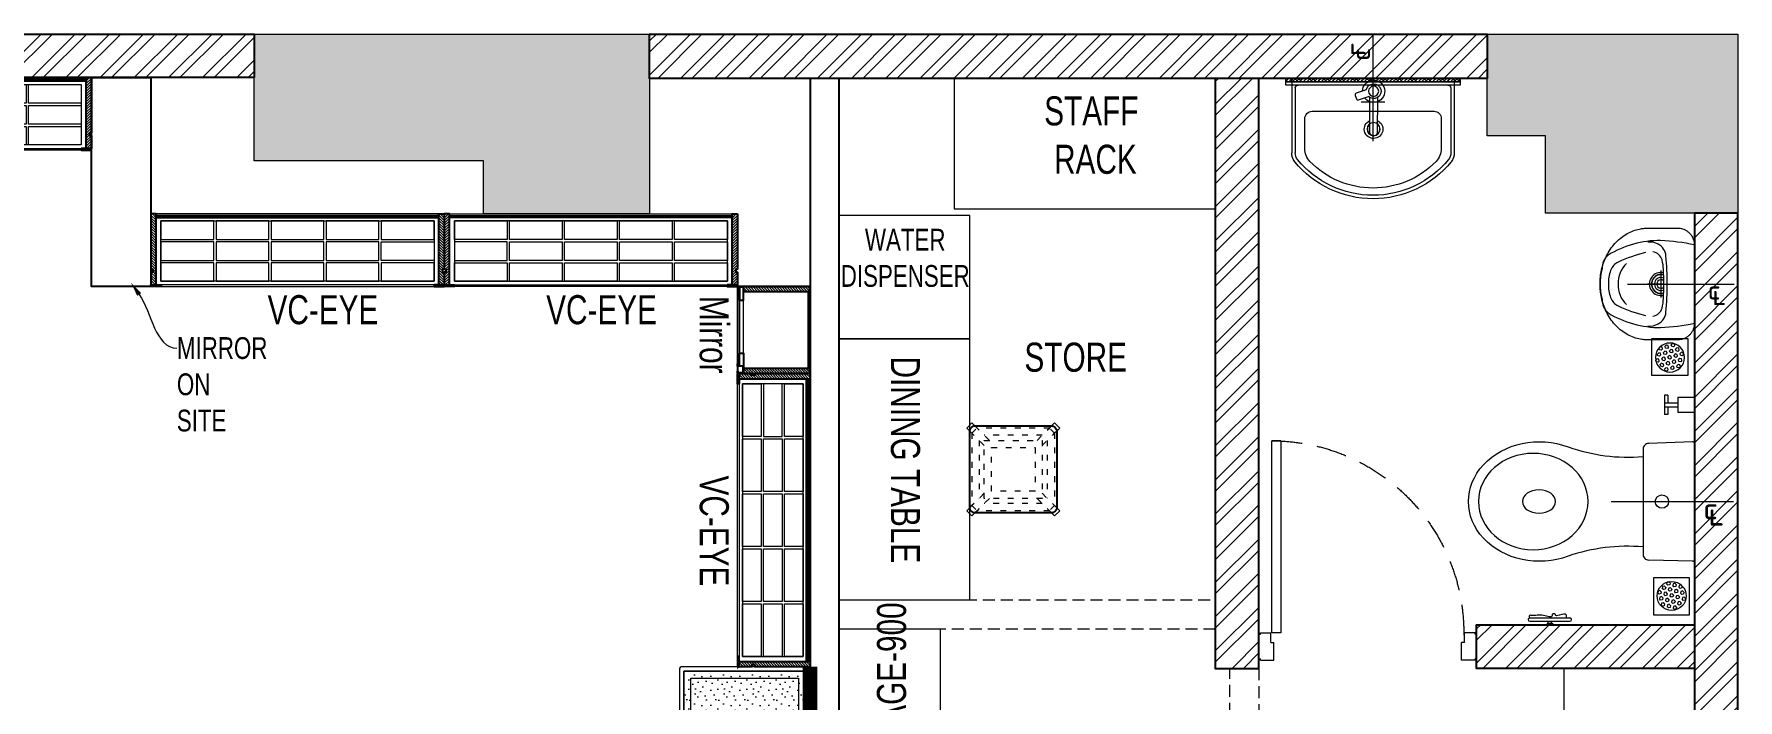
# Model space of a CAD drawing. Header units: feet. Extents: x 2256883 to 2267705, y -6058294 to -6051474.
# Drawn here: x 2261836 to 2267705, y -6053769 to -6051474 of the extents above; entities that cross this region are included whole.
import ezdxf
from ezdxf import colors
from ezdxf.entities.mleader import LeaderData, LeaderLine
from ezdxf.math import Vec2, Vec3

# ---------------------------------------------------------------- set-up
doc = ezdxf.new("R2010")
doc.units = ezdxf.units.FT
doc.header["$LTSCALE"] = 33
doc.header["$MEASUREMENT"] = 0
for name, pattern in [('a_p6_plan_L18$0$HIDDEN', [0.375, 0.25, -0.125]), ('ACAD_ISO03W100', [30, 12, -18]), ('CENTER', [2, 1.25, -0.25, 0.25, -0.25]), ('DOT2', [0.125, 0, -0.125]), ('HIDDEN', [9.525, 6.35, -3.175]), ('HIDDEN2', [4.7625, 3.175, -1.5875])]:
    doc.linetypes.add(name, pattern=pattern)
doc.layers.add('A-WALL', color=1, linetype='Continuous')
for name, color, linetype, lineweight in [('centerline-toilets', 2, 'CENTER', 13), ('Column', 243, 'Continuous', 9), ('Door', 2, 'Continuous', 13), ('ele', 252, 'Continuous', 13), ('Fhitting', 152, 'Continuous', 30), ('LENS-CURTAIN', 5, 'a_p6_plan_L18$0$HIDDEN', 9), ('LENS-DOOR', 34, 'Continuous', 20), ('LENS-HATCH', 251, 'Continuous', 5), ('LENS-PARTITION', 21, 'Continuous', 25), ('LENS-TEXT', 31, 'Continuous', 5), ('LENS_DIMENSION', 193, 'Continuous', 0), ('LENS_TEXT', 31, 'Continuous', 5), ('LK-FF&E FLOOR', 1, 'Continuous', 9), ('LK-FF&E WALL', 1, 'Continuous', 9), ('LK-FLUTTED FINISH', 20, 'Continuous', 30), ('LN-ELEVATION-1', 81, 'Continuous', 25), ('LN-ELEVATION-2', 103, 'Continuous', 20), ('LN-ELEVATION-3', 125, 'Continuous', 18), ('LN-ELEVATION-4', 145, 'Continuous', 13), ('LN-ELEVATION-5', 167, 'Continuous', 5), ('LN-HATCH', 251, 'Continuous', 0), ('Mirror', 150, 'Continuous', 20), ('Panelling', 65, 'Continuous', 18), ('PARTITION', 22, 'Continuous', 30), ('PLANO-TXT', 252, 'Continuous', 5), ('Toilet', 5, 'Continuous', 9)]:
    doc.layers.add(name, color=color, linetype=linetype, lineweight=lineweight)
doc.styles.add('LK TXT', font='GILC____.TTF', dxfattribs={"height": 100})
doc.styles.get("Standard").update_dxf_attribs({"font": 'GILC____.TTF'})
pattern_1 = [(45, (7858558.917, 3503823.203), (-4.4901280605, 4.4901280605), [])]
pattern_2 = [(45, (7858054.0837, 3504049.203), (-4.4901280605, 4.4901280605), [])]

# ---------------------------------------------------------------- blocks, each defined once
blk = doc.blocks.new('*U51')
at = {"layer": 'LENS-DOOR'}
for p, q in [((547491.5, 1778573.8), (547491.5, 1779235.3)), ((547522.8, 1779235.3), (547491.5, 1779235.3)), ((547522.8, 1779235.3), (547522.8, 1778573.8)), ((547447.3, 1778568.6), (547452.5, 1778568.6)), ((547447.3, 1778484.1), (547447.3, 1778568.6)), ((547452.5, 1778573.8), (547488.9, 1778573.8)), ((547452.5, 1778568.6), (547452.5, 1778573.8)), ((547488.9, 1778539.9), (547488.9, 1778573.8)), ((547522.8, 1778573.8), (547491.5, 1778573.8)), ((548192.1, 1778573.8), (548155.6, 1778573.8)), ((548155.6, 1778539.9), (548155.6, 1778573.8)), ((548192.1, 1778568.6), (548192.1, 1778573.8)), ((548197.3, 1778568.6), (548192.1, 1778568.6)), ((548197.3, 1778484.1), (548197.3, 1778568.6)), ((547488.9, 1778539.9), (547499.3, 1778539.9)), ((547499.3, 1778478.9), (547499.3, 1778539.9)), ((548145.2, 1778478.9), (548145.2, 1778539.9)), ((548155.6, 1778539.9), (548145.2, 1778539.9)), ((547447.3, 1778484.1), (547452.5, 1778484.1)), ((547452.5, 1778478.9), (547452.5, 1778484.1)), ((547452.5, 1778478.9), (547499.3, 1778478.9)), ((548192.1, 1778478.9), (548145.2, 1778478.9)), ((548192.1, 1778478.9), (548192.1, 1778484.1)), ((548197.3, 1778484.1), (548192.1, 1778484.1))]:
    blk.add_line(p, q, dxfattribs=at)
at = {"layer": 'LENS-DOOR', "color": 7, "linetype": 'HIDDEN2', "extrusion": (0, 0, -1)}
blk.add_ellipse((547491.5, 1778573.8), major_axis=(661.5, 0), ratio=1, start_param=-1.570791, end_param=0.051209, dxfattribs=at)
blk = doc.blocks.new('DLF-RSP-AR-CD-DWG-4DT-3113$0$X-TYPICAL TOILET UPPER FLOORS - 02$0$urinals')
at = {"layer": 'Toilet'}
for p, q in [((0, -15.6), (0, 8.3)), ((-46.1, -115), (46.1, -115)), ((0, -105.4), (0, -161.1))]:
    blk.add_line(p, q, dxfattribs=at)
blk.add_lwpolyline([(135, 0), (-135, 0, 0.036949), (-150, -116.2, 0.138094), (-99.8, -297.1, 0.221721), (-52, -317.9, 0.062656), (0, -325, 0.062656), (52, -317.9, 0.221721), (99.8, -297.1, 0.138094), (150, -116.2, 0.036949)], format="xyb", close=True, dxfattribs=at)
for centre, radius, start, end in [((-94.3, -144.9), 47.1, 93.37082, 154.48244), ((-71.4, -149.9), 40.2, 106.70156, 169.72504), ((3.2, -1238.2), 1144.7, 90.16247, 95.02645), ((-50.5, -225.3), 118.5, 89.54541, 105.88575), ((-0.1, -996.2), 890.8, 89.99178, 93.18195), ((0, -115), 40, 167.42797, 12.57203), ((0, -115), 33, 164.1814, 15.8186), ((0, -115), 32, 163.60493, 16.39507), ((0, -115), 22.6, 155.66533, 24.33467), ((0, -115), 14.7, 139.91088, 40.08912), ((-3.2, -1238.2), 1144.7, 84.97355, 89.83753), ((0.1, -996.2), 890.8, 86.81805, 90.00822), ((50.5, -225.3), 118.5, 74.11425, 90.45459), ((71.4, -149.9), 40.2, 10.27496, 73.29844), ((94.3, -144.9), 47.1, 25.51756, 86.62918), ((-91, -152.7), 53.8, 148.48683, 188.64011), ((413.9, -38.4), 538.2, 193.99399, 204.56321), ((-413.9, -38.4), 538.2, 335.43679, 346.00601), ((91, -152.7), 53.8, 351.35989, 31.51317), ((-1.6, -165.3), 97.6, 225, 270.9552), ((1.6, -165.3), 97.6, 269.0448, 315), ((-30.1, -241.3), 50, 204.56321, 250.46064), ((-1.5, -160.9), 135.4, 250.46064, 270.64918), ((1.5, -160.9), 135.4, 269.35082, 289.53936), ((30.1, -241.3), 50, 289.53936, 335.43679)]:
    blk.add_arc(centre, radius, start, end, dxfattribs=at)
blk.add_open_spline([(135, 0), (105.3, 0), (75.7, 0), (-13.3, 0), (-72.7, 0), (-132.7, 0), (-133.4, 0), (-134.3, 0), (-134.5, 0), (-134.7, 0), (-134.9, 0), (-135, 0), (-135, 0), (-135, 0), (-135, 0), (-135, 0), (-135, 0), (-135.1, 0), (-135.1, 0), (-135.2, 0), (-135.2, 0), (-135.3, 0), (-135.4, 0), (-135.7, 0), (-135.8, 0), (-136.4, 0), (-136.7, 0), (-137.7, -0.1), (-138.4, -0.1), (-140.5, -0.2), (-141.9, -0.4), (-146.2, -1), (-149, -1.7), (-154.8, -3.4), (-157.6, -4.5), (-163.1, -7.3), (-165.8, -8.9), (-171, -12.5), (-173.4, -14.6), (-177.9, -19.1), (-180, -21.5), (-183.6, -26.7), (-185.2, -29.4), (-188, -34.9), (-189.1, -37.8), (-190.8, -43.5), (-191.5, -46.3), (-192, -49.8), (-192.1, -50.5), (-192.3, -52.5), (-192.4, -53.8), (-192.5, -55.7), (-192.5, -56.2), (-192.5, -56.9), (-192.5, -57), (-192.5, -57.2), (-192.5, -57.3), (-192.5, -57.4), (-192.5, -57.4), (-192.5, -57.5), (-192.5, -57.5), (-192.5, -57.5), (-192.5, -57.6), (-192.5, -57.7), (-192.5, -57.8), (-192.5, -57.9), (-192.5, -58.1), (-192.5, -58.4), (-192.5, -58.6), (-192.5, -59.3), (-192.5, -59.7), (-192.5, -61), (-192.5, -61.9), (-192.5, -64.6), (-192.5, -66.4), (-192.5, -71.7), (-192.5, -75.2), (-192.5, -85.8), (-192.5, -92.9), (-192.5, -114.2), (-192.5, -128.4), (-192.5, -146.1), (-192.5, -144.6), (-192.5, -149.2), (-192.5, -150.3), (-192.5, -153.7), (-192.5, -156), (-192.5, -158.5), (-192.5, -158.8), (-192.5, -159.2), (-192.5, -159.4), (-192.5, -159.7), (-192.5, -159.8), (-192.5, -159.9), (-192.5, -160), (-192.5, -160), (-192.5, -160), (-192.5, -160.1), (-192.5, -160.1), (-192.5, -160.2), (-192.5, -160.3), (-192.5, -160.5), (-192.5, -160.6), (-192.5, -161), (-192.5, -161.2), (-192.5, -161.9), (-192.5, -162.4), (-192.4, -163.9), (-192.4, -164.9), (-192.3, -167.8), (-192.2, -169.8), (-191.7, -175.8), (-191.2, -179.9), (-189.3, -190.9), (-187.5, -198), (-182.8, -212.2), (-179.9, -219.2), (-172.8, -233.1), (-168.7, -239.9), (-159.3, -253), (-154, -259.4), (-142.4, -271.4), (-136, -277), (-122.6, -287.5), (-115.4, -292.3), (-100.5, -300.9), (-92.8, -304.8), (-76.9, -311.5), (-68.8, -314.3), (-52.5, -318.9), (-44.4, -320.7), (-28.1, -323.4), (-20, -324.2), (-9.4, -324.8), (-6.7, -324.9), (-2.5, -325), (-1, -325), (2, -325), (3.6, -325), (8.2, -324.9), (11.3, -324.7), (20.7, -324.1), (27, -323.5), (41.8, -321.2), (50.2, -319.5), (67, -314.9), (75.4, -312), (91.8, -305.3), (99.8, -301.4), (115.1, -292.5), (122.5, -287.5), (136.4, -276.8), (142.9, -270.9), (154.7, -258.5), (160.1, -252), (169.7, -238.4), (173.8, -231.3), (180.9, -217), (183.8, -209.7), (188.3, -195.1), (189.9, -187.8), (191.2, -179.3), (191.4, -178), (191.8, -174.1), (192.1, -171.5), (192.3, -167.9), (192.3, -166.9), (192.5, -164), (192.5, -162), (192.5, -160), (192.5, -159.9), (192.5, -159.8), (192.5, -159.7), (192.5, -159.5), (192.5, -159.4), (192.5, -159), (192.5, -158.8), (192.5, -158), (192.5, -157.5), (192.5, -155.9), (192.5, -154.9), (192.5, -151.8), (192.5, -149.7), (192.5, -143.5), (192.5, -144.3), (192.5, -131.9), (192.5, -123.6), (192.5, -98.8), (192.5, -82.2), (192.5, -64.8), (192.5, -64), (192.5, -61.5), (192.5, -59.9), (192.5, -58), (192.5, -57.8), (192.5, -57.5), (192.5, -57.5), (192.5, -57.4), (192.5, -57.4), (192.5, -57.4), (192.5, -57.3), (192.5, -57.2), (192.5, -57.2), (192.5, -57), (192.5, -56.8), (192.5, -56.4), (192.5, -56.1), (192.5, -55.3), (192.4, -54.7), (192.3, -53), (192.2, -51.9), (191.8, -48.4), (191.4, -46), (190, -40.4), (188.9, -37.2), (186.1, -30.8), (184.3, -27.7), (180.2, -21.8), (177.9, -19.1), (172.8, -14), (170, -11.7), (164, -7.7), (160.9, -6.1), (154.5, -3.3), (151.3, -2.3), (144.8, -0.7), (141.6, -0.3), (137.3, 0), (136.1, 0), (135, 0)], degree=3, knots=[0, 0, 0, 0, 0.329607, 0.329607, 0.988822, 0.988822, 0.996691, 0.996691, 0.998638, 0.998638, 0.99992, 0.99992, 1.000227, 1.000227, 1.000534, 1.000534, 1.001148, 1.001148, 1.002375, 1.002375, 1.00483, 1.00483, 1.009739, 1.009739, 1.019558, 1.019558, 1.039196, 1.039196, 1.078472, 1.078472, 1.157024, 1.157024, 1.314128, 1.314128, 1.471232, 1.471232, 1.628335, 1.628335, 1.785439, 1.785439, 1.942543, 1.942543, 2.099647, 2.099647, 2.256751, 2.256751, 2.413855, 2.413855, 2.450944, 2.450944, 2.525122, 2.525122, 2.556641, 2.556641, 2.563699, 2.563699, 2.567479, 2.567479, 2.57001, 2.57001, 2.570783, 2.570783, 2.572328, 2.572328, 2.573873, 2.573873, 2.576964, 2.576964, 2.583145, 2.583145, 2.595507, 2.595507, 2.620232, 2.620232, 2.669681, 2.669681, 2.76858, 2.76858, 2.966376, 2.966376, 3.36197, 3.36197, 3.45996, 3.45996, 3.491387, 3.491387, 3.554241, 3.554241, 3.562213, 3.562213, 3.566829, 3.566829, 3.570018, 3.570018, 3.570684, 3.570684, 3.571294, 3.571294, 3.571904, 3.571904, 3.573124, 3.573124, 3.575564, 3.575564, 3.580444, 3.580444, 3.590203, 3.590203, 3.609723, 3.609723, 3.648762, 3.648762, 3.72684, 3.72684, 3.861362, 3.861362, 3.995884, 3.995884, 4.130406, 4.130406, 4.264928, 4.264928, 4.39945, 4.39945, 4.533972, 4.533972, 4.668494, 4.668494, 4.803016, 4.803016, 4.937539, 4.937539, 5.072061, 5.072061, 5.118026, 5.118026, 5.144558, 5.144558, 5.17109, 5.17109, 5.224154, 5.224154, 5.330281, 5.330281, 5.468863, 5.468863, 5.607445, 5.607445, 5.746027, 5.746027, 5.884609, 5.884609, 6.023191, 6.023191, 6.161773, 6.161773, 6.300355, 6.300355, 6.438937, 6.438937, 6.577519, 6.577519, 6.602876, 6.602876, 6.653589, 6.653589, 6.673028, 6.673028, 6.711906, 6.711906, 6.713712, 6.713712, 6.715518, 6.715518, 6.719129, 6.719129, 6.726351, 6.726351, 6.740796, 6.740796, 6.769686, 6.769686, 6.827466, 6.827466, 6.943027, 6.943027, 7.174147, 7.174147, 7.636387, 7.636387, 7.659394, 7.659394, 7.705407, 7.705407, 7.71212, 7.71212, 7.713128, 7.713128, 7.714137, 7.714137, 7.716153, 7.716153, 7.720185, 7.720185, 7.728249, 7.728249, 7.744378, 7.744378, 7.776636, 7.776636, 7.841152, 7.841152, 7.970184, 7.970184, 8.14844, 8.14844, 8.326696, 8.326696, 8.504953, 8.504953, 8.683209, 8.683209, 8.861465, 8.861465, 9.039722, 9.039722, 9.217978, 9.217978, 9.283185, 9.283185, 9.283185, 9.283185], dxfattribs=at)
blk = doc.blocks.new('jALI')
at = {"layer": 'Toilet', "ltscale": 5}
h = blk.add_hatch(dxfattribs=at)
h.set_pattern_fill('HEX', color=256, scale=50, angle=135, double=1)
h.set_pattern_definition([(135, (-344825.863, 460708.187), (-7.65465545, -7.65465545), [6.25, -12.5]), (255, (-344825.863, 460708.187), (10.4564538, -2.80179835), [6.25, -12.5]), (195, (-344830.282, 460712.606), (2.80179835, -10.4564538), [6.25, -12.5])])
edge = h.paths.add_edge_path()
edge.add_arc((-393187.5, 163647.6), 50, -90, 270)
blk.add_lwpolyline([(-393249.5, 163581.9), (-393125.5, 163581.9), (-393125.5, 163709.4), (-393249.5, 163709.4)], close=True, dxfattribs=at)
blk.add_circle((-393187.5, 163647.6), 50, dxfattribs=at)
blk = doc.blocks.new('Urinal')
at = {"layer": 'centerline-toilets', "linetype": 'HIDDEN', "ltscale": 10}
blk.add_line((0, 230.9), (0, -137), dxfattribs=at)
at = {"layer": 'Fhitting', "lineweight": 0, "ltscale": 0.5, "rotation": 180}
blk.add_blockref('DLF-RSP-AR-CD-DWG-4DT-3113$0$X-TYPICAL TOILET UPPER FLOORS - 02$0$urinals', (0, 0), dxfattribs=at)
at = {"layer": 'Fhitting', "lineweight": 0, "ltscale": 0.5, "xscale": -1, "rotation": 90}
blk.add_blockref('jALI', (163394.4, -393103.5), dxfattribs=at)
at = {"layer": 'centerline-toilets', "linetype": 'DOT2', "insert": (-31.4, -69), "char_height": 75, "width": 495.827, "attachment_point": 5, "rotation": 270}
blk.add_mtext('{\\fISOCPEUR|b0|i0|c0|p34;℄}', dxfattribs=at)
blk = doc.blocks.new('WC')
at = {"layer": 'centerline-toilets', "linetype": 'HIDDEN', "ltscale": 10}
blk.add_line((0, 286.3), (0, -134.7), dxfattribs=at)
at = {"layer": 'Toilet'}
for p, q in [((-412.8, 566.9), (-412.8, 428.9)), ((-400.8, 566.9), (-400.8, 428.9)), ((-418.8, 506.9), (-424.8, 506.9)), ((-424.8, 506.9), (-424.8, 488.9)), ((-418.8, 488.9), (-424.8, 488.9)), ((-418.8, 506.9), (-418.8, 488.9)), ((-418.8, 503.9), (-412.8, 503.9)), ((-418.8, 491.9), (-412.8, 491.9)), ((180.6, 176.8), (-182.6, 176.8)), ((-205.8, 5.9), (-201.7, 157.2)), ((205.8, 5.9), (199.8, 157.2)), ((-200.1, 0), (200.1, 0))]:
    blk.add_line(p, q, dxfattribs=at)
at = {"layer": 'Toilet', "ltscale": 100}
for p, q in [((366.1, 103), (300.3, 103)), ((300.3, 91.5), (300.3, 103)), ((326.3, 91.5), (300.3, 91.5)), ((326.3, 103), (326.3, 57.2)), ((340.1, 103), (340.1, 57.2)), ((366.1, 91.5), (340.1, 91.5)), ((366.1, 91.5), (366.1, 103)), ((307.2, 0), (307.2, 57.2)), ((359.2, 57.2), (307.2, 57.2)), ((359.2, 57.2), (359.2, 0)), ((359.2, 0), (307.2, 0))]:
    blk.add_line(p, q, dxfattribs=at)
at = {"layer": 'Toilet'}
blk.add_circle((-0.3, 111.6), 22.9, dxfattribs=at)
for centre, radius, start, end in [((-406.8, 566.9), 6, 0, 180), ((-406.8, 428.9), 6, 180, 0), ((-776.4, 231.1), 622.3, 354.997, 19.06186), ((776, 226.4), 623.4, 160.51959, 184.56168), ((-182.4, 157.5), 19.3, 90.35094, 180.89813), ((180.5, 157.5), 19.3, 359.10187, 89.64906), ((-200.1, 5.7), 5.72, 177.95459, 270), ((200.1, 5.7), 5.72, 270, 2.04541)]:
    blk.add_arc(centre, radius, start, end, dxfattribs=at)
at = {"layer": 'Toilet', "extrusion": (0, 0, -1)}
for centre, major_axis, ratio, start_param, end_param in [((0, 533.5), (0, -244.6), 0.842028, 7.436326, 11.41323), ((0, 535.1), (0, -57.2), 0.7, 1.570796326794896, 7.853981633974482)]:
    blk.add_ellipse(centre, major_axis=major_axis, ratio=ratio, start_param=start_param, end_param=end_param, dxfattribs=at)
blk.add_ellipse((0, 555), major_axis=(0, -188.8), ratio=0.878788, dxfattribs=at)
at = {"layer": 'Toilet'}
blk.add_open_spline([(-400.8, 441), (-397.1, 440.5), (-384.3, 439), (-389, 459.3), (-395.6, 479.8), (-385.6, 478), (-385.9, 491.3), (-402.7, 487.2), (-384.8, 532.1), (-395.5, 546.6), (-390.9, 570.2), (-397.2, 568.8), (-400.8, 568)], degree=3, knots=[0, 0, 0, 0, 9.744972, 33.823887, 47.583551, 49.497915, 60.560502, 63.822284, 93.508019, 135.756925, 141.904352, 150.301906, 150.301906, 150.301906, 150.301906], dxfattribs=at)
at = {"layer": 'Fhitting', "lineweight": 0, "ltscale": 0.5, "rotation": 270}
blk.add_blockref('jALI', (-163972.9, -393109.2), dxfattribs=at)
at = {"layer": 'centerline-toilets', "linetype": 'DOT2', "insert": (-35.9, -56.9), "char_height": 85.827, "width": 567.402, "attachment_point": 5, "rotation": 270}
blk.add_mtext('{\\fISOCPEUR|b0|i0|c0|p34;℄}', dxfattribs=at)
blk = doc.blocks.new('Wash Basin')
at = {"layer": 'PARTITION', "lineweight": 9}
h = blk.add_hatch(dxfattribs=at)
h.set_pattern_fill('ANSI38', color=256, scale=70, angle=990, style=0, double=1)
h.set_pattern_definition([(315, (-64.7135, -33.325), (6.18718, 6.18718), []), (45, (-64.7135, -33.325), (6.18718, 18.56155), [21.875, -13.125])])
h.paths.add_polyline_path([(300.1, -22), (-300.1, -22), (-300.1, -34), (300.1, -34)])
at = {"layer": 'centerline-toilets', "linetype": 'HIDDEN', "ltscale": 10}
blk.add_line((0, -238.1), (0, 129.8), dxfattribs=at)
at = {"layer": 'Mirror', "ltscale": 0.5}
blk.add_lwpolyline([(-300.1, -34), (-300.1, -46), (300.1, -46), (300.1, -34)], close=True, dxfattribs=at)
at = {"layer": 'Panelling', "lineweight": 9}
blk.add_lwpolyline([(-300.1, -22), (-300.1, -34), (300.1, -34), (300.1, -22)], close=True, dxfattribs=at)
at = {"layer": 'Toilet', "ltscale": 100}
for p, q in [((-280, -32), (-280, -278.3)), ((-270, -22), (270, -22)), ((-268, -55), (-268, -278.3)), ((-258, -45), (258, -45)), ((268, -55), (268, -278.3)), ((280, -32), (280, -278.3)), ((-14.8, -88.6), (-14.6, -207.9)), ((11, -207.9), (10.8, -88.6))]:
    blk.add_line(p, q, dxfattribs=at)
blk.add_lwpolyline([(40.7, -103.2), (-41.1, -103.2)], dxfattribs=at)
blk.add_lwpolyline([(23.1, -61.6), (57.7, -73.5, -0.414214), (61.4, -81.2), (57.5, -92.5, -0.414214), (49.9, -96.2), (16.1, -84.6)], format="xyb", dxfattribs=at)
blk.add_lwpolyline([(-235, -264, 0.191896), (-217.2, -308.7, 0.420236), (217.2, -308.7, 0.191896), (235, -264), (235, -160.5, 0.414214), (210, -135.5), (-210, -135.5, 0.414214), (-235, -160.5)], format="xyb", close=True, dxfattribs=at)
for centre, radius in [((-2, -66.5), 17.5), ((-2, -196.8), 22.5)]:
    blk.add_circle(centre, radius, dxfattribs=at)
for centre, radius, start, end in [((-270, -32), 10, 90, 180), ((-258, -55), 10, 90, 180), ((258, -55), 10, 0, 90), ((270, -32), 10, 0, 90), ((-2, -197.1), 32.1, 113.08975, 66.24598), ((-2, -196.8), 20.5, 128.04034, 237.28993), ((-2, -196.8), 20.5, 304.47329, 50.73323), ((-230, -278.3), 50, 180, 218.44606), ((-230, -278.3), 38, 180, 218.44606), ((230, -278.3), 38, 321.55394, 0), ((230, -278.3), 50, 321.55394, 0), ((0, -89.3), 347.7, 219.28258, 320.71742), ((0, -89.3), 335.7, 219.31295, 320.68705)]:
    blk.add_arc(centre, radius, start, end, dxfattribs=at)
for centre, major_axis, start_param, end_param in [((-2, -66.5), (0, 38.3), 4.720493, 9.081982), ((-2, -66.5), (-0.2, -25.6), 1.769108, 7.074098), ((-2, -66.5), (0, 38.3), 3.484555, 4.083576), ((-1.8, -207.9), (-9.04, 9.04), 0.785398, 3.926991)]:
    blk.add_ellipse(centre, major_axis=major_axis, ratio=1, start_param=start_param, end_param=end_param, dxfattribs=at)
at = {"layer": 'centerline-toilets', "linetype": 'DOT2', "insert": (33.3, 61.8), "char_height": 75, "width": 495.827, "attachment_point": 5, "rotation": 90}
blk.add_mtext('{\\fISOCPEUR|b0|i0|c0|p34;℄}', dxfattribs=at)
blk = doc.blocks.new('A$C555b74dd')
at = {"layer": 'Column'}
h = blk.add_hatch(color=8, dxfattribs=at)
h.dxf.hatch_style = 1
h.paths.add_polyline_path([(-863.7, 6819.5), (0, 6819.5), (0, 6202.2), (-663, 6202.2), (-663, 6468.9), (-863.7, 6468.9)])
h.paths.add_polyline_path([(-5110.1, 6819.5), (-3748.8, 6819.5), (-3748.8, 6199.7), (-4320.3, 6199.7), (-4320.3, 6382.6), (-5110.1, 6382.6)])
h.paths.add_polyline_path([(-10260.8, 6819.5), (-9981.4, 6819.5), (-9981.4, 6547.6), (-10260.8, 6547.6)])
h.paths.add_polyline_path([(-9552.2, 3604.1), (-10260.8, 3604.1), (-10260.8, 4056.1), (-9981.4, 4056.1), (-9981.4, 3934.2), (-9552.2, 3934.2)])
h.paths.add_polyline_path([(-9552.2, 353.2), (-10212.5, 353.2), (-10212.5, 0), (-9552.2, 0)])
h.paths.add_polyline_path([(-6936.2, 810.3), (-7241, 810.3), (-7241, 0), (-6936.2, 0)])
h.paths.add_polyline_path([(-3400.9, 0), (-3096.1, 0), (-3096.1, 759.5), (-3400.9, 759.5)])
h.paths.add_polyline_path([(-365.9, 759.5), (0, 759.5), (0, 0), (-365.9, 0)])
at = {"layer": 'LN-HATCH'}
h = blk.add_hatch(dxfattribs=at)
h.set_pattern_fill('ANSI32', color=256, scale=222)
h.set_pattern_definition([(45, (-2872276.04, 5463405.48), (-58.8666395, 58.8666395), []), (45, (-2872236.8, 5463405.48), (-58.8666395, 58.8666395), [])])
h.paths.add_polyline_path([(-9552.2, 150), (-7241, 150), (-7241, 0), (-9552.2, 0)])
h.paths.add_polyline_path([(-6936.2, 150), (-3400.9, 150), (-3400.9, 0), (-6936.2, 0)])
h.paths.add_polyline_path([(-3096.1, 150), (-365.9, 150), (-365.9, 0), (-3096.1, 0)])
h.paths.add_polyline_path([(-150, 759.5), (0, 759.5), (0, 6202.2), (-150, 6202.2)])
h.paths.add_polyline_path([(-863.7, 6667), (-3748.8, 6667), (-3748.8, 6819.5), (-863.7, 6819.5)])
h.paths.add_polyline_path([(-5110.1, 6669.5), (-9981.4, 6669.5), (-9981.4, 6819.5), (-5110.1, 6819.5)])
h = blk.add_hatch(dxfattribs=at)
h.set_pattern_fill('ANSI32', color=256, scale=222)
h.paths.add_polyline_path([(-1650, 6667), (-1800, 6667), (-1800, 4634.1), (-1650, 4634.1)])
h.paths.add_polyline_path([(-900, 4784.1), (-900, 4634.1), (-150, 4634.1), (-150, 4784.1)])
at = {"layer": 'A-WALL'}
for points in [[(-5110.1, 6669.5), (-9981.4, 6669.5), (-9981.4, 6819.5), (-5110.1, 6819.5)], [(-863.7, 6667), (-3748.8, 6667), (-3748.8, 6819.5), (-863.7, 6819.5)], [(-1650, 6667), (-1800, 6667), (-1800, 4634.1), (-1650, 4634.1)], [(-150, 759.5), (0, 759.5), (0, 6202.2), (-150, 6202.2)], [(-150, 4634.1), (-900, 4634.1), (-900, 4784.1), (-150, 4784.1)]]:
    blk.add_lwpolyline(points, close=True, dxfattribs=at)
at = {"layer": 'Column'}
for points in [[(-5110.1, 6819.5), (-3748.8, 6819.5), (-3748.8, 6199.7), (-4320.3, 6199.7), (-4320.3, 6382.6), (-5110.1, 6382.6)], [(-863.7, 6819.5), (0, 6819.5), (0, 6202.2), (-663, 6202.2), (-663, 6468.9), (-863.7, 6468.9)]]:
    blk.add_lwpolyline(points, close=True, dxfattribs=at)
at = {"layer": 'Door'}
blk.add_blockref('*U51', (-549097.3, -1773817.2), dxfattribs=at)
at = {"layer": 'ele', "color": 0, "lineweight": -2, "xscale": -1}
blk.add_blockref('Wash Basin', (-1256.8, 6689), dxfattribs=at)
at = {"layer": 'ele', "color": 0, "lineweight": -2, "rotation": 90.00000000000003}
for name, p in [('Urinal', (-150, 5958.3)), ('WC', (-150, 5208.9))]:
    blk.add_blockref(name, p, dxfattribs=at)
blk = doc.blocks.new('VC HD 1010')
at = {"layer": 'LN-HATCH', "ltscale": 0.5}
h = blk.add_hatch(dxfattribs=at)
h.set_pattern_fill('ANSI31', color=256, scale=2)
h.set_pattern_definition([(45, (3761554.586, 1795022.936), (-4.490128061, 4.490128061), [])])
h.paths.add_polyline_path([(-505.2, 24), (-505.2, -166), (-499.2, -166), (-499.2, -176), (-505.2, -176), (-505.2, -220), (-487.2, -220), (-487.2, 24)])
h = blk.add_hatch(dxfattribs=at)
h.set_pattern_fill('ANSI31', color=256, scale=2)
h.set_pattern_definition(pattern_1)
h.paths.add_polyline_path([(504.8, 24), (504.8, -166), (498.8, -166), (498.8, -176), (504.8, -176), (504.8, -220), (486.8, -220), (486.8, 24)])
h = blk.add_hatch(dxfattribs=at)
h.set_pattern_fill('ANSI31', color=256, scale=2)
h.set_pattern_definition([(45, (7858741.917, 3503823.203), (-4.4901280605, 4.4901280605), [])])
h.paths.add_polyline_path([(-470.2, -220), (-470.2, -226), (-505.2, -226), (-505.2, -220)])
h = blk.add_hatch(dxfattribs=at)
h.set_pattern_fill('ANSI31', color=256, scale=2)
h.set_pattern_definition(pattern_1)
h.paths.add_polyline_path([(476.8, -220), (476.8, -226), (511.8, -226), (511.8, -220)])
at = {"layer": 'LN-ELEVATION-1', "ltscale": 0.5}
for points in [[(-505.2, 24), (-505.2, -166), (-499.2, -166), (-499.2, -176), (-505.2, -176), (-505.2, -220), (-487.2, -220), (-487.2, 24)], [(486.8, 12), (-487.2, 12), (-487.2, 18), (486.8, 18)], [(504.8, 24), (504.8, -166), (498.8, -166), (498.8, -176), (504.8, -176), (504.8, -220), (486.8, -220), (486.8, 24)], [(-470.2, -220), (-470.2, -226), (-505.2, -226), (-505.2, -220)], [(469.8, -220), (469.8, -226), (504.8, -226), (504.8, -220)]]:
    blk.add_lwpolyline(points, close=True, dxfattribs=at)
at = {"layer": 'LN-ELEVATION-2', "ltscale": 0.5}
blk.add_lwpolyline([(470.2, 0), (-470.2, 0), (-470.2, -208), (470.2, -208)], close=True, dxfattribs=at)
at = {"layer": 'LN-ELEVATION-3', "ltscale": 0.5}
for p, q in [((-487.2, 24), (486.8, 24)), ((-470.2, -220), (469.8, -220)), ((469.8, -226), (-470.2, -226))]:
    blk.add_line(p, q, dxfattribs=at)
for points in [[(-470.2, 0), (-288.5, 0), (-288.5, -64), (-470.2, -64)], [(-280.5, 0), (-98.8, 0), (-98.8, -64), (-280.5, -64)], [(-90.8, 0), (90.8, 0), (90.8, -64), (-90.8, -64)], [(98.8, 0), (280.5, 0), (280.5, -64), (98.8, -64)], [(288.5, 0), (470.2, 0), (470.2, -64), (288.5, -64)], [(-470.2, -136), (-288.5, -136), (-288.5, -72), (-470.2, -72)], [(-280.5, -72), (-98.8, -72), (-98.8, -136), (-280.5, -136)], [(-90.8, -72), (90.8, -72), (90.8, -136), (-90.8, -136)], [(98.8, -72), (280.5, -72), (280.5, -136), (98.8, -136)], [(288.5, -72), (470.2, -72), (470.2, -136), (288.5, -136)], [(-470.2, -144), (-288.5, -144), (-288.5, -208), (-470.2, -208)], [(-280.5, -144), (-98.8, -144), (-98.8, -208), (-280.5, -208)], [(-90.8, -144), (90.8, -144), (90.8, -208), (-90.8, -208)], [(98.8, -144), (280.5, -144), (280.5, -208), (98.8, -208)], [(288.5, -144), (470.2, -144), (470.2, -208), (288.5, -208)]]:
    blk.add_lwpolyline(points, close=True, dxfattribs=at)
blk = doc.blocks.new('Stool')
at = {"layer": 'LN-ELEVATION-1', "ltscale": 0.5}
blk.add_lwpolyline([(-130, 300), (130, 300, -0.414214), (150, 280), (150, 20, -0.414214), (130, 0), (-130, 0, -0.414214), (-150, 20), (-150, 280, -0.414214)], format="xyb", close=True, dxfattribs=at)
at = {"layer": 'LN-ELEVATION-3', "linetype": 'ACAD_ISO03W100', "ltscale": 0.05}
for p, q in [((-100, 232.3), (-142.4, 274.7)), ((-142.4, 274.7), (-142.4, 25.3)), ((-82.3, 250), (-124.7, 292.4)), ((-124.7, 292.4), (124.7, 292.4)), ((-117.4, 249.7), (-117.4, 50.3)), ((-99.7, 267.4), (99.7, 267.4)), ((82.3, 250), (124.7, 292.4)), ((100, 232.3), (142.4, 274.7)), ((117.4, 249.7), (117.4, 50.3)), ((142.4, 274.7), (142.4, 25.3)), ((-100, 67.7), (-142.4, 25.3)), ((100, 67.7), (142.4, 25.3)), ((-82.3, 50), (-124.7, 7.6)), ((-124.7, 7.6), (124.7, 7.6)), ((-99.7, 32.6), (99.7, 32.6)), ((82.3, 50), (124.7, 7.6))]:
    blk.add_line(p, q, dxfattribs=at)
for points in [[(-132.2, 299.9), (-124.7, 292.4), (-142.4, 274.7), (-149.9, 282.2)], [(132.2, 299.9), (124.7, 292.4), (142.4, 274.7), (149.9, 282.2)], [(-132.2, 0.1), (-124.7, 7.6), (-142.4, 25.3), (-149.9, 17.8)], [(132.2, 0.1), (124.7, 7.6), (142.4, 25.3), (149.9, 17.8)]]:
    blk.add_lwpolyline(points, dxfattribs=at)
for points in [[(-100, 250), (100, 250), (100, 50), (-100, 50)], [(-75, 225), (75, 225), (75, 75), (-75, 75)]]:
    blk.add_lwpolyline(points, close=True, dxfattribs=at)
at = {"layer": 'LN-ELEVATION-5', "ltscale": 0.5}
for points in [[(-149.9, 282.2), (-160.1, 292.4), (-142.4, 310.1), (-132.2, 299.9)], [(149.9, 282.2), (160.1, 292.4), (142.4, 310.1), (132.2, 299.9)], [(-149.9, 17.8), (-160.1, 7.6), (-142.4, -10.1), (-132.2, 0.1)], [(149.9, 17.8), (160.1, 7.6), (142.4, -10.1), (132.2, 0.1)]]:
    blk.add_lwpolyline(points, dxfattribs=at)
blk = doc.blocks.new('MIRROR')
at = {"layer": 'LN-HATCH', "ltscale": 0.5}
h = blk.add_hatch(dxfattribs=at)
h.set_pattern_fill('ANSI31', color=256, scale=2)
h.set_pattern_definition([(45, (4060433.7416, 1708720.787), (-4.4901280605, 4.4901280605), [])])
h.paths.add_polyline_path([(212.9, 101.3), (230.9, 101.3), (230.9, -127.7), (212.9, -127.7)])
h.paths.add_polyline_path([(230.9, 95.3), (494.9, 95.3), (494.9, 101.3), (230.9, 101.3)])
h.paths.add_polyline_path([(512.9, 101.3), (494.9, 101.3), (494.9, -127.7), (512.9, -127.7)])
at = {"layer": 'Defpoints'}
blk.add_lwpolyline([(512.9, 101.3), (212.9, 101.3), (212.9, -148.7), (512.9, -148.7)], close=True, dxfattribs=at)
at = {"layer": 'LN-ELEVATION-1'}
for points in [[(212.9, 101.3), (230.9, 101.3), (230.9, -127.7), (212.9, -127.7)], [(230.9, 95.3), (494.9, 95.3), (494.9, 101.3), (230.9, 101.3)], [(512.9, 101.3), (494.9, 101.3), (494.9, -127.7), (512.9, -127.7)], [(259.9, -141.7), (259.9, -127.7), (214.9, -127.7), (214.9, -148.7), (223.9, -148.7), (223.9, -147.2), (216.4, -147.2), (216.4, -141.7)], [(442.9, -141.7), (442.9, -127.7), (487.9, -127.7), (487.9, -148.7), (478.9, -148.7), (478.9, -147.2), (486.4, -147.2), (486.4, -141.7)], [(504.9, -148.7), (504.9, -147.2), (509.4, -147.2), (509.4, -129.2), (487.9, -129.2), (487.9, -127.7), (510.9, -127.7), (510.9, -148.7)]]:
    blk.add_lwpolyline(points, close=True, dxfattribs=at)
at = {"layer": 'LN-ELEVATION-2', "color": 4, "lineweight": 0}
blk.add_lwpolyline([(216.4, -141.7), (486.4, -141.7), (486.4, -147.2), (216.4, -147.2)], close=True, dxfattribs=at)
at = {"layer": 'LN-ELEVATION-2'}
blk.add_lwpolyline([(259.9, -141.7), (442.9, -141.7), (442.9, -127.7), (259.9, -127.7)], close=True, dxfattribs=at)
at = {"layer": 'LN-ELEVATION-4', "ltscale": 0.5}
blk.add_line((478.9, -148.7), (223.9, -148.7), dxfattribs=at)
blk = doc.blocks.new('2 seater bench')
at = {"layer": 'LENS-HATCH', "lineweight": 0}
h = blk.add_hatch(dxfattribs=at)
h.set_pattern_fill('STIP1', color=177, scale=100, angle=270, pattern_type=2)
h.set_pattern_definition([(270, (6617251.08, -170421.61), (100, -2e-13), [0, -100]), (270, (6617235.08, -170433.61), (100, -2e-13), [0, -100]), (270, (6617211.08, -170428.61), (100, -2e-13), [0, -100]), (270, (6617188.08, -170463.61), (100, -2e-13), [0, -100]), (270, (6617224.08, -170460.61), (100, -2e-13), [0, -100]), (270, (6617248.08, -170487.61), (100, -2e-13), [0, -100]), (270, (6617255.08, -170452.61), (100, -2e-13), [0, -100]), (270, (6617214.08, -170494.61), (100, -2e-13), [0, -100]), (270, (6617182.08, -170489.61), (100, -2e-13), [0, -100]), (270, (6617167.08, -170415.61), (100, -2e-13), [0, -100]), (270, (6617187.08, -170433.61), (100, -2e-13), [0, -100]), (270, (6617168.08, -170447.61), (100, -2e-13), [0, -100]), (270, (6617232.08, -170508.61), (100, -2e-13), [0, -100]), (270, (6617207.08, -170476.61), (100, -2e-13), [0, -100]), (270, (6617240.08, -170468.61), (100, -2e-13), [0, -100]), (270, (6617231.08, -170485.61), (100, -2e-13), [0, -100]), (270, (6617204.08, -170449.61), (100, -2e-13), [0, -100]), (270, (6617258.08, -170477.61), (100, -2e-13), [0, -100]), (270, (6617199.08, -170508.61), (100, -2e-13), [0, -100]), (270, (6617169.08, -170505.61), (100, -2e-13), [0, -100])])
h.paths.add_polyline_path([(585, 210), (0, 210), (0, -210), (585, -210)])
h.paths.add_polyline_path([(0, 245), (0, -210)])
h.paths.add_polyline_path([(-585, 210), (0, 210), (0, -210), (-585, -210)])
at = {"layer": 'LN-ELEVATION-2', "ltscale": 0.5}
for points in [[(-585, 210), (0, 210), (0, -210), (-585, -210)], [(585, 210), (0, 210), (0, -210), (585, -210)]]:
    blk.add_lwpolyline(points, close=True, dxfattribs=at)
at = {"layer": 'LN-ELEVATION-5', "ltscale": 0.5}
blk.add_lwpolyline([(590, 225), (-590, 225, 0.414214), (-600, 215), (-600, -215, 0.414214), (-590, -225), (590, -225, 0.414214), (600, -215), (600, 215, 0.414214)], format="xyb", close=True, dxfattribs=at)
blk.add_lwpolyline([(585, 210), (-585, 210), (-585, -210), (585, -210)], close=True, dxfattribs=at)
at = {"layer": 'LN-ELEVATION-5', "linetype": 'HIDDEN2', "ltscale": 11}
blk.add_lwpolyline([(-560, 185), (560, 185), (560, -185), (-560, -185)], close=True, dxfattribs=at)
blk = doc.blocks.new('VC HD 1200')
at = {"layer": 'LN-HATCH', "ltscale": 0.5}
h = blk.add_hatch(dxfattribs=at)
h.set_pattern_fill('ANSI31', color=256, scale=2)
h.set_pattern_definition([(45, (3760859.753, 1795248.936), (-4.490128061, 4.490128061), [])])
h.paths.add_polyline_path([(-1200, 250), (-1200, 60), (-1194, 60), (-1194, 50), (-1200, 50), (-1200, 6), (-1182, 6), (-1182, 250)])
h = blk.add_hatch(dxfattribs=at)
h.set_pattern_fill('ANSI31', color=256, scale=2)
h.set_pattern_definition(pattern_2)
h.paths.add_polyline_path([(0, 250), (0, 60), (-6, 60), (-6, 50), (0, 50), (0, 6), (-18, 6), (-18, 250)])
h = blk.add_hatch(dxfattribs=at)
h.set_pattern_fill('ANSI31', color=256, scale=2)
h.set_pattern_definition([(45, (7858047.0837, 3504049.203), (-4.4901280605, 4.4901280605), [])])
h.paths.add_polyline_path([(-1165, 6), (-1165, 0), (-1200, 0), (-1200, 6)])
h = blk.add_hatch(dxfattribs=at)
h.set_pattern_fill('ANSI31', color=256, scale=2)
h.set_pattern_definition(pattern_2)
h.paths.add_polyline_path([(-28, 6), (-28, 0), (0, 0), (0, 6)])
at = {"layer": 'LN-ELEVATION-1', "ltscale": 0.5}
for points in [[(-1200, 250), (-1200, 60), (-1194, 60), (-1194, 50), (-1200, 50), (-1200, 6), (-1182, 6), (-1182, 250)], [(-18, 238), (-1182, 238), (-1182, 244), (-18, 244)], [(0, 250), (0, 60), (-6, 60), (-6, 50), (0, 50), (0, 6), (-18, 6), (-18, 250)], [(-1165, 6), (-1165, 0), (-1200, 0), (-1200, 6)], [(-35, 6), (-35, 0), (0, 0), (0, 6)]]:
    blk.add_lwpolyline(points, close=True, dxfattribs=at)
at = {"layer": 'LN-ELEVATION-3', "ltscale": 0.5}
for p, q in [((-1182, 250), (-18, 250)), ((-1165, 6), (-35, 6)), ((-35, 0), (-1165, 0))]:
    blk.add_line(p, q, dxfattribs=at)
for points in [[(-1165, 226), (-35, 226), (-35, 18), (-1165, 18)], [(-1165, 226), (-983.3, 226), (-983.3, 162), (-1165, 162)], [(-975.3, 226), (-793.7, 226), (-793.7, 162), (-975.3, 162)], [(-785.7, 226), (-604, 226), (-604, 162), (-785.7, 162)], [(-596, 226), (-414.3, 226), (-414.3, 162), (-596, 162)], [(-406.3, 226), (-224.7, 226), (-224.7, 162), (-406.3, 162)], [(-216.7, 226), (-35, 226), (-35, 162), (-216.7, 162)], [(-1165, 90), (-983.3, 90), (-983.3, 154), (-1165, 154)], [(-975.3, 154), (-793.7, 154), (-793.7, 90), (-975.3, 90)], [(-785.7, 154), (-604, 154), (-604, 90), (-785.7, 90)], [(-596, 154), (-414.3, 154), (-414.3, 90), (-596, 90)], [(-406.3, 154), (-224.7, 154), (-224.7, 90), (-406.3, 90)], [(-216.7, 154), (-35, 154), (-35, 90), (-216.7, 90)], [(-1165, 82), (-983.3, 82), (-983.3, 18), (-1165, 18)], [(-975.3, 82), (-793.7, 82), (-793.7, 18), (-975.3, 18)], [(-785.7, 82), (-604, 82), (-604, 18), (-785.7, 18)], [(-596, 82), (-414.3, 82), (-414.3, 18), (-596, 18)], [(-406.3, 82), (-224.7, 82), (-224.7, 18), (-406.3, 18)], [(-216.7, 82), (-35, 82), (-35, 18), (-216.7, 18)]]:
    blk.add_lwpolyline(points, close=True, dxfattribs=at)

msp = doc.modelspace()

# ---------------------------------------------------------------- linework, layer by layer
at = {"layer": 'LENS-CURTAIN', "ltscale": 5}
for points in [[(2265904.6, -6053524.4), (2264608.5, -6053524.4), (2264608.5, -6053424.4), (2265904.6, -6053424.4)], [(2265954.6, -6054624.4), (2265954.6, -6053659.9), (2266054.6, -6053659.9), (2266054.6, -6054624.4)]]:
    msp.add_lwpolyline(points, close=True, dxfattribs=at)
at = {"layer": 'LENS-PARTITION'}
for points in [[(2262238.5, -6052344.3), (2262033.2, -6052344.3), (2262033.2, -6051624.4), (2262238.5, -6051624.4)], [(2264508.5, -6051627), (2264508.5, -6054874.4), (2264608.5, -6054874.4), (2264608.5, -6051627)]]:
    msp.add_lwpolyline(points, close=True, dxfattribs=at)
at = {"layer": 'LK-FF&E WALL'}
for points in [[(2265904.6, -6051627), (2265004.6, -6051627), (2265004.6, -6052077), (2265904.6, -6052077)], [(2264608.5, -6052524.4), (2265058.5, -6052524.4), (2265058.5, -6052099.4), (2264608.5, -6052099.4)], [(2264608.5, -6052524.4), (2264608.5, -6053424.4), (2265058.5, -6053424.4), (2265058.5, -6052524.4)], [(2264958.5, -6053524.4), (2264608.5, -6053524.4), (2264608.5, -6054424.4), (2264958.5, -6054424.4)], [(2267554.6, -6054559.9), (2267554.6, -6053659.9), (2267104.6, -6053659.9), (2267104.6, -6054559.9)]]:
    msp.add_lwpolyline(points, close=True, dxfattribs=at)
at = {"layer": 'LK-FLUTTED FINISH', "linetype": 'ACAD_ISO03W100', "ltscale": 0.05, "const_width": 50}
msp.add_lwpolyline([(2264508.5, -6053654.3), (2264508.5, -6056524.4)], dxfattribs=at)

# ---------------------------------------------------------------- block references
at = {"layer": 'LENS_DIMENSION'}
msp.add_blockref('A$C555b74dd', (2267704.6, -6058294), dxfattribs=at)
at = {"layer": 'LK-FF&E FLOOR', "rotation": 270}
msp.add_blockref('2 seater bench', (2264283.5, -6054254.3), dxfattribs=at)
at = {"layer": 'LK-FF&E WALL'}
for name, p in [('VC HD 1200', (2262033.2, -6051874.4)), ('VC HD 1010', (2263753.7, -6052118.3))]:
    msp.add_blockref(name, p, dxfattribs=at)
at = {"layer": 'LK-FF&E WALL', "xscale": -1}
msp.add_blockref('VC HD 1010', (2262743.3, -6052118.3), dxfattribs=at)
at = {"layer": 'LK-FF&E WALL', "rotation": 270}
for name, p in [('MIRROR', (2264407.1, -6052131.3)), ('VC HD 1010', (2264484.5, -6053149.4)), ('Stool', (2265058.5, -6052974.4))]:
    msp.add_blockref(name, p, dxfattribs=at)

# ---------------------------------------------------------------- texts
at = {"layer": 'LENS-TEXT', "color": 0, "linetype": 'Continuous', "ltscale": 3, "attachment_point": 5, "style": 'LK TXT'}
for s, width, gutter_width, insert, char_height in [('STAFF\\P RACK', 1099.487, 1, (2265477.4, -6051823.2), 100), ('WATER \\PDISPENSER', 264.162, 0.75, (2264836.5, -6052245.9), 75)]:
    msp.add_mtext_dynamic_manual_height_columns(s, width=width, gutter_width=gutter_width, heights=[0], dxfattribs=dict(at, insert=insert, char_height=char_height))
at = {"layer": 'LENS-TEXT', "linetype": 'Continuous', "ltscale": 3, "insert": (2264178, -6052510.2), "char_height": 100, "width": 271.785, "attachment_point": 5, "rotation": 270, "style": 'LK TXT'}
msp.add_mtext('Mirror', dxfattribs=at)
at = {"layer": 'LENS-TEXT', "color": 0, "linetype": 'Continuous', "ltscale": 3, "char_height": 100, "attachment_point": 5, "style": 'LK TXT'}
for s, width, insert, rotation in [('DINING TABLE', 783.964, (2264836.5, -6052941.7), 270), (' PICKUP STORAGE-900', 1099.487, (2264790, -6054005), 90)]:
    msp.add_mtext_dynamic_manual_height_columns(s, width=width, gutter_width=1, heights=[0], dxfattribs=dict(at, insert=insert, rotation=rotation))
at = {"layer": 'LENS_TEXT', "linetype": 'Continuous', "ltscale": 3, "insert": (2265423.7, -6052588.4), "char_height": 100, "attachment_point": 5}
msp.add_mtext_dynamic_manual_height_columns('STORE', width=730.507, gutter_width=1, heights=[0], dxfattribs=at)
at = {"layer": 'PLANO-TXT', "linetype": 'Continuous', "ltscale": 3, "char_height": 100, "width": 271.785, "attachment_point": 5, "style": 'LK TXT'}
for insert in [(2262831, -6052424.8), (2263790.6, -6052424.8)]:
    msp.add_mtext('VC-EYE', dxfattribs=dict(at, insert=insert))
at = {"layer": 'PLANO-TXT', "linetype": 'Continuous', "ltscale": 3, "insert": (2264178, -6053186.4), "char_height": 100, "width": 271.785, "attachment_point": 5, "rotation": 270, "style": 'LK TXT'}
msp.add_mtext('VC-EYE', dxfattribs=at)

# ---------------------------------------------------------------- leaders
at = {"layer": 'LENS-TEXT', "color": 0, "linetype": 'Continuous', "ltscale": 3}
ml = msp.add_multileader_mtext('Standard', dxfattribs=at)
ml.set_content('\\pxql,t3;{\\C0;MIRROR ON SITE}', color=1)
ml.set_leader_properties(color=256, linetype='ByLayer', lineweight=-1)
ml.build(insert=Vec2(0, 0))
ml.multileader.update_dxf_attribs({"leader_type": 2, "dogleg_length": 0.36, "arrow_head_size": 50})
ctx = ml.context
ctx.base_point, ctx.char_height, ctx.arrow_head_size, ctx.landing_gap_size, ctx.plane_origin, ctx.plane_x_axis, ctx.plane_y_axis = Vec3(2262327.9, -6052556.6), 75, 50, 0.09, Vec3(2257253.5, -6050856.7), Vec3(0.999999, -0.001097), Vec3(0.001097, 0.999999)
notes = []
notes.append((ctx, [(0, (1, 1, 0), (2262327.6, -6052556.6), (0.999999, -0.001097), 0.36, [(1, [(2262169.4, -6052330.9)], 0, [])])]))
ctx.mtext.insert, ctx.mtext.text_direction, ctx.mtext.rotation, ctx.mtext.width, ctx.mtext.flow_direction = Vec3(2262328, -6052518.6), Vec3(0.999999, -0.001097), 6.282088, 289.544, 5
for ctx, leaders in notes:
    for number, flags, end, landing, length, lines in leaders:
        leader = LeaderData()
        leader.index, (leader.has_last_leader_line, leader.has_dogleg_vector, leader.attachment_direction) = number, flags
        leader.last_leader_point, leader.dogleg_vector, leader.dogleg_length = Vec3(end), Vec3(landing), length
        for number, points, colour, breaks in lines:
            line = LeaderLine()
            line.index, line.vertices, line.color, line.breaks = number, Vec3.list(points), colors.encode_raw_color(colour), breaks
            leader.lines.append(line)
        ctx.leaders.append(leader)

doc.saveas('drawing.dxf')
